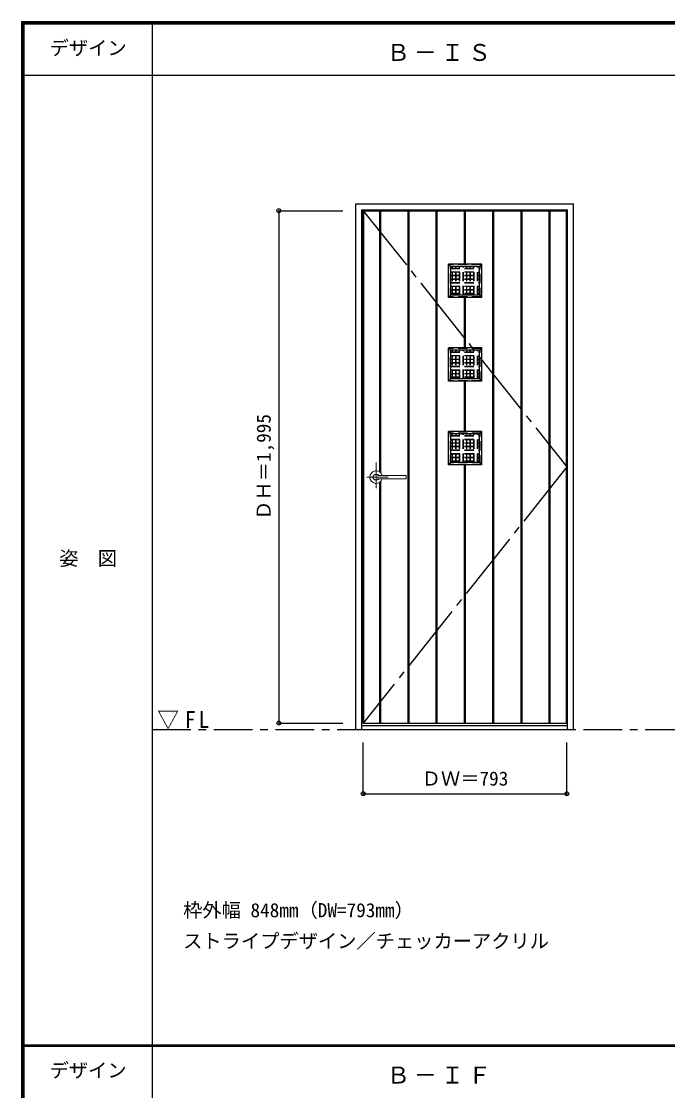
# Model space of a CAD drawing. Units: millimetres, scale not verified. Extents: x -6000 to 5700, y -4307 to 4260.
# Drawn here: x -6000 to -3483, y 12 to 4175 of the extents above; entities that cross this region are included whole.
import ezdxf
from ezdxf.enums import TextEntityAlignment as Align

# ---------------------------------------------------------------- set-up
doc = ezdxf.new("R2010")
doc.units = ezdxf.units.MM
doc.header["$LTSCALE"] = 30
doc.header["$PDMODE"] = 32
doc.header["$PDSIZE"] = 15
for name, pattern in [('CHAIN1', [8, 5, -1, 1, -1]), ('CHAIN2', [12, 9, -1, 1, -1]), ('DASHED1', [1.8, 1.2, -0.6])]:
    doc.linetypes.add(name, pattern=pattern)
for name, color, linetype in [('0-1_通り芯', 4, 'CHAIN1'), ('0-2_扉', 3, 'Continuous'), ('0-3_仕上げ', 7, 'Continuous'), ('0-4_枠', 3, 'Continuous'), ('0-7', 7, 'CHAIN2'), ('0-A_文字', 7, 'Continuous'), ('0-B_寸法', 7, 'Continuous'), ('0-C_ハッチ', 4, 'DASHED1'), ('F-1_枠', 6, 'Continuous'), ('F-A_文字', 7, 'Continuous')]:
    doc.layers.add(name, color=color, linetype=linetype)
doc.layers.add('0-5_レバー', color=7, linetype='Continuous', lineweight=18)
doc.styles.add('ＭＳ ゴシック', font='')
doc.styles.get('ＭＳ ゴシック').set_extended_font_data('MS Gothic')

msp = doc.modelspace()

# ---------------------------------------------------------------- linework, layer by layer
at = {"layer": '0-1_通り芯', "color": 7}
msp.add_line((-5490, 1418), (5690, 1418), dxfattribs=at)
at = {"layer": '0-2_扉'}
for p, q in [((-4668.4, 3438), (-3875.4, 3438)), ((-4668.4, 1443), (-4668.4, 3438)), ((-3875.4, 1443), (-3875.4, 3438)), ((-4668.4, 1443), (-3875.4, 1443))]:
    msp.add_line(p, q, dxfattribs=at)
at = {"layer": '0-3_仕上げ', "color": 3}
for p, q in [((-4666.4, 1443), (-4666.4, 3438)), ((-4603.9, 2420.67), (-4603.9, 3438)), ((-4599.9, 2417.19), (-4599.9, 3438)), ((-4493.9, 1443), (-4493.9, 3438)), ((-4489.9, 1443), (-4489.9, 3438)), ((-4383.9, 1443), (-4383.9, 3438)), ((-4379.9, 1443), (-4379.9, 3438)), ((-4273.9, 3230), (-4273.9, 3438)), ((-4269.9, 3230), (-4269.9, 3438)), ((-4163.9, 1443), (-4163.9, 3438)), ((-4159.9, 1443), (-4159.9, 3438)), ((-4053.9, 1443), (-4053.9, 3438)), ((-4049.9, 1443), (-4049.9, 3438)), ((-3943.9, 1443), (-3943.9, 3438)), ((-3939.9, 1443), (-3939.9, 3438)), ((-3877.4, 1443), (-3877.4, 3438)), ((-4206.9, 3230), (-4336.9, 3230)), ((-4336.9, 3100), (-4336.9, 3230)), ((-4336.9, 3230), (-4327.9, 3221)), ((-4215.9, 3221), (-4327.9, 3221)), ((-4327.9, 3109), (-4327.9, 3221)), ((-4215.9, 3221), (-4206.9, 3230)), ((-4215.9, 3109), (-4215.9, 3221)), ((-4206.9, 3100), (-4206.9, 3230)), ((-4206.9, 3100), (-4336.9, 3100)), ((-4273.9, 2904), (-4273.9, 3100)), ((-4269.9, 2904), (-4269.9, 3100)), ((-4215.9, 3109), (-4206.9, 3100)), ((-4206.9, 2904), (-4336.9, 2904)), ((-4336.9, 2774), (-4336.9, 2904)), ((-4336.9, 2904), (-4327.9, 2895)), ((-4215.9, 2895), (-4327.9, 2895)), ((-4327.9, 2783), (-4327.9, 2895)), ((-4215.9, 2895), (-4206.9, 2904)), ((-4215.9, 2783), (-4215.9, 2895)), ((-4206.9, 2774), (-4206.9, 2904)), ((-4206.9, 2774), (-4336.9, 2774)), ((-4273.9, 2578), (-4273.9, 2774)), ((-4269.9, 2578), (-4269.9, 2774)), ((-4215.9, 2783), (-4206.9, 2774)), ((-4206.9, 2578), (-4336.9, 2578)), ((-4336.9, 2448), (-4336.9, 2578)), ((-4336.9, 2578), (-4327.9, 2569)), ((-4215.9, 2569), (-4327.9, 2569)), ((-4327.9, 2457), (-4327.9, 2569)), ((-4215.9, 2569), (-4206.9, 2578)), ((-4215.9, 2457), (-4215.9, 2569)), ((-4206.9, 2448), (-4206.9, 2578)), ((-4215.9, 2457), (-4206.9, 2448)), ((-4206.9, 2448), (-4336.9, 2448)), ((-4273.9, 1443), (-4273.9, 2448)), ((-4269.9, 1443), (-4269.9, 2448)), ((-4603.9, 1443), (-4603.9, 2380.33)), ((-4599.9, 1443), (-4599.9, 2383.81))]:
    msp.add_line(p, q, dxfattribs=at)
at = {"layer": '0-3_仕上げ'}
for p, q in [((-4601.9, 2419.12), (-4601.9, 3438)), ((-4491.9, 1443), (-4491.9, 3438)), ((-4381.9, 1443), (-4381.9, 3438)), ((-4271.9, 3230), (-4271.9, 3438)), ((-4161.9, 1443), (-4161.9, 3438)), ((-4051.9, 1443), (-4051.9, 3438)), ((-3941.9, 1443), (-3941.9, 3438)), ((-4271.9, 2904), (-4271.9, 3100)), ((-4271.9, 2578), (-4271.9, 2774)), ((-4271.9, 1443), (-4271.9, 2448)), ((-4601.9, 1443), (-4601.9, 2381.88))]:
    msp.add_line(p, q, dxfattribs=at)
at = {"layer": '0-3_仕上げ', "color": 3, "linetype": 'DASHED1'}
for p, q in [((-4208.9, 3228), (-4334.9, 3228)), ((-4208.9, 3102), (-4208.9, 3228)), ((-4208.9, 2902), (-4334.9, 2902)), ((-4208.9, 2776), (-4208.9, 2902)), ((-4208.9, 2576), (-4334.9, 2576)), ((-4208.9, 2450), (-4208.9, 2576))]:
    msp.add_line(p, q, dxfattribs=at)
for points in [[(-4208.9, 3102), (-4334.9, 3102), (-4334.9, 3228)], [(-4208.9, 2776), (-4334.9, 2776), (-4334.9, 2902)], [(-4208.9, 2450), (-4334.9, 2450), (-4334.9, 2576)]]:
    msp.add_lwpolyline(points, dxfattribs=at)
at = {"layer": '0-3_仕上げ', "color": 3}
for points in [[(-4215.9, 3109), (-4327.9, 3109), (-4336.9, 3100)], [(-4215.9, 2783), (-4327.9, 2783), (-4336.9, 2774)], [(-4215.9, 2457), (-4327.9, 2457), (-4336.9, 2448)]]:
    msp.add_lwpolyline(points, dxfattribs=at)
at = {"layer": '0-4_枠'}
for p, q in [((-4697.4, 3465), (-3849.4, 3465)), ((-4697.4, 1418), (-4697.4, 3465)), ((-3849.4, 1418), (-3849.4, 3465)), ((-4673.4, 3441), (-3873.4, 3441)), ((-4673.4, 1418), (-4673.4, 3441)), ((-3873.4, 1418), (-3873.4, 3441)), ((-4697.4, 1418), (-3849.4, 1418)), ((-4673.4, 1433), (-3873.4, 1433))]:
    msp.add_line(p, q, dxfattribs=at)
at = {"layer": '0-5_レバー', "color": 4, "linetype": 'CHAIN1'}
for p, q in [((-4617.9, 2456.96), (-4617.9, 2357.11)), ((-4571.1, 2400.5), (-4654.12, 2400.5))]:
    msp.add_line(p, q, dxfattribs=at)
at = {"layer": '0-5_レバー'}
for q in [(-4500.9, 2405.99), (-4500.9, 2395)]:
    msp.add_line((-4500.9, 2400.5), q, dxfattribs=at)
for points in [[(-4607.94, 2407.49), (-4608.71, 2408.28), (-4610.68, 2409.65), (-4612.92, 2410.66), (-4615.36, 2411.29), (-4617.9, 2411.5), (-4620.44, 2411.29), (-4622.87, 2410.66), (-4625.12, 2409.65), (-4627.09, 2408.28), (-4628.71, 2406.61), (-4629.91, 2404.71), (-4630.65, 2402.65), (-4630.9, 2400.5), (-4630.65, 2398.35), (-4629.91, 2396.29), (-4628.71, 2394.39), (-4627.09, 2392.72), (-4625.12, 2391.35), (-4622.87, 2390.34), (-4620.44, 2389.71), (-4617.9, 2389.5), (-4615.36, 2389.71), (-4612.92, 2390.34), (-4610.68, 2391.35), (-4608.71, 2392.72), (-4607.94, 2393.51)], [(-4502.4, 2407.5), (-4512.13, 2407.5), (-4522.31, 2407.5), (-4531.91, 2407.5), (-4540.9, 2407.5), (-4549.31, 2407.5), (-4557.12, 2407.5), (-4563.94, 2407.5), (-4570.24, 2407.5), (-4576, 2407.5), (-4581.25, 2407.5), (-4586.04, 2407.5), (-4590.69, 2407.5), (-4594.9, 2407.5), (-4598.65, 2407.5), (-4600.65, 2407.5), (-4602.5, 2407.5), (-4604.51, 2407.49), (-4606.92, 2407.49), (-4608.41, 2407.49), (-4609.95, 2407.49), (-4611.47, 2407.49), (-4612.57, 2407.49), (-4613.03, 2407.49), (-4613.03, 2407.48)], [(-4612.88, 2393.51), (-4612.75, 2393.51), (-4612.31, 2393.51), (-4611.59, 2393.51), (-4610.57, 2393.51), (-4609.31, 2393.51), (-4607.96, 2393.51), (-4605.1, 2393.51), (-4602.12, 2393.5), (-4599.1, 2393.5), (-4596.06, 2393.5), (-4592.99, 2393.5), (-4589.91, 2393.5), (-4585.91, 2393.5), (-4581.5, 2393.5), (-4576.53, 2393.5), (-4571, 2393.5), (-4564.91, 2393.5), (-4558.26, 2393.5), (-4551.05, 2393.5), (-4542.46, 2393.5), (-4533.2, 2393.5), (-4523.26, 2393.5), (-4512.65, 2393.5), (-4502.4, 2393.5)], [(-4502.4, 2407.5), (-4511.48, 2407.5), (-4511.88, 2407.5)]]:
    msp.add_lwpolyline(points, dxfattribs=at)
for centre, radius, start, end in [((-4617.9, 2400.5), 24.55, 16.59952, 343.36736), ((-4502.4, 2406), 1.5, 0.00847, 89.9163), ((-4502.4, 2406), 1.5, 360, 90.17419), ((-4502.4, 2395), 1.5, 270.16419, 0), ((-4502.4, 2395), 1.5, 269.91059, 359.99153)]:
    msp.add_arc(centre, radius, start, end, dxfattribs=at)
at = {"layer": '0-7'}
for p, q in [((-4668.4, 3438), (-3875.4, 2440.5)), ((-3875.4, 2440.5), (-4668.4, 1443))]:
    msp.add_line(p, q, dxfattribs=at)
at = {"layer": '0-B_寸法', "color": 4}
for p, q in [((-4997.4, 3438), (-4747.4, 3438)), ((-4997.4, 3438), (-4997.4, 1443)), ((-4997.4, 1443), (-4747.4, 1443)), ((-4668.4, 1168), (-4668.4, 1368)), ((-3875.4, 1168), (-3875.4, 1368)), ((-4668.4, 1168), (-3875.4, 1168))]:
    msp.add_line(p, q, dxfattribs=at)
at = {"layer": '0-B_寸法'}
for p in [(-4997.4, 3438), (-4997.4, 1443), (-4668.4, 1168), (-3875.4, 1168)]:
    msp.add_point(p, dxfattribs=at)
at = {"layer": '0-C_ハッチ'}
for p, q in [((-4327.9, 3214.5), (-4215.9, 3214.5)), ((-4327.9, 3213.5), (-4215.9, 3213.5)), ((-4321.4, 3109), (-4321.4, 3221)), ((-4320.4, 3109), (-4320.4, 3221)), ((-4307.4, 3109), (-4307.4, 3221)), ((-4306.4, 3109), (-4306.4, 3221)), ((-4293.4, 3109), (-4293.4, 3221)), ((-4292.4, 3109), (-4292.4, 3221)), ((-4279.4, 3109), (-4279.4, 3221)), ((-4278.4, 3109), (-4278.4, 3221)), ((-4265.4, 3109), (-4265.4, 3221)), ((-4264.4, 3109), (-4264.4, 3221)), ((-4251.4, 3109), (-4251.4, 3221)), ((-4250.4, 3109), (-4250.4, 3221)), ((-4237.4, 3109), (-4237.4, 3221)), ((-4236.4, 3109), (-4236.4, 3221)), ((-4223.4, 3109), (-4223.4, 3221)), ((-4222.4, 3109), (-4222.4, 3221)), ((-4327.9, 3200.5), (-4215.9, 3200.5)), ((-4327.9, 3199.5), (-4215.9, 3199.5)), ((-4327.9, 3186.5), (-4215.9, 3186.5)), ((-4327.9, 3185.5), (-4215.9, 3185.5)), ((-4327.9, 3172.5), (-4215.9, 3172.5)), ((-4327.9, 3171.5), (-4215.9, 3171.5)), ((-4327.9, 3158.5), (-4215.9, 3158.5)), ((-4327.9, 3157.5), (-4215.9, 3157.5)), ((-4327.9, 3144.5), (-4215.9, 3144.5)), ((-4327.9, 3143.5), (-4215.9, 3143.5)), ((-4327.9, 3130.5), (-4215.9, 3130.5)), ((-4327.9, 3129.5), (-4215.9, 3129.5)), ((-4327.9, 3116.5), (-4215.9, 3116.5)), ((-4327.9, 3115.5), (-4215.9, 3115.5)), ((-4327.9, 2888.5), (-4215.9, 2888.5)), ((-4327.9, 2887.5), (-4215.9, 2887.5)), ((-4327.9, 2874.5), (-4215.9, 2874.5)), ((-4327.9, 2873.5), (-4215.9, 2873.5)), ((-4321.4, 2783), (-4321.4, 2895)), ((-4320.4, 2783), (-4320.4, 2895)), ((-4307.4, 2783), (-4307.4, 2895)), ((-4306.4, 2783), (-4306.4, 2895)), ((-4293.4, 2783), (-4293.4, 2895)), ((-4292.4, 2783), (-4292.4, 2895)), ((-4279.4, 2783), (-4279.4, 2895)), ((-4278.4, 2783), (-4278.4, 2895)), ((-4265.4, 2783), (-4265.4, 2895)), ((-4264.4, 2783), (-4264.4, 2895)), ((-4251.4, 2783), (-4251.4, 2895)), ((-4250.4, 2783), (-4250.4, 2895)), ((-4237.4, 2783), (-4237.4, 2895)), ((-4236.4, 2783), (-4236.4, 2895)), ((-4223.4, 2783), (-4223.4, 2895)), ((-4222.4, 2783), (-4222.4, 2895)), ((-4327.9, 2860.5), (-4215.9, 2860.5)), ((-4327.9, 2859.5), (-4215.9, 2859.5)), ((-4327.9, 2846.5), (-4215.9, 2846.5)), ((-4327.9, 2845.5), (-4215.9, 2845.5)), ((-4327.9, 2832.5), (-4215.9, 2832.5)), ((-4327.9, 2831.5), (-4215.9, 2831.5)), ((-4327.9, 2818.5), (-4215.9, 2818.5)), ((-4327.9, 2817.5), (-4215.9, 2817.5)), ((-4327.9, 2804.5), (-4215.9, 2804.5)), ((-4327.9, 2803.5), (-4215.9, 2803.5)), ((-4327.9, 2790.5), (-4215.9, 2790.5)), ((-4327.9, 2789.5), (-4215.9, 2789.5)), ((-4327.9, 2562.5), (-4215.9, 2562.5)), ((-4327.9, 2561.5), (-4215.9, 2561.5)), ((-4327.9, 2548.5), (-4215.9, 2548.5)), ((-4327.9, 2547.5), (-4215.9, 2547.5)), ((-4321.4, 2457), (-4321.4, 2569)), ((-4320.4, 2457), (-4320.4, 2569)), ((-4307.4, 2457), (-4307.4, 2569)), ((-4306.4, 2457), (-4306.4, 2569)), ((-4293.4, 2457), (-4293.4, 2569)), ((-4292.4, 2457), (-4292.4, 2569)), ((-4279.4, 2457), (-4279.4, 2569)), ((-4278.4, 2457), (-4278.4, 2569)), ((-4265.4, 2457), (-4265.4, 2569)), ((-4264.4, 2457), (-4264.4, 2569)), ((-4251.4, 2457), (-4251.4, 2569)), ((-4250.4, 2457), (-4250.4, 2569)), ((-4237.4, 2457), (-4237.4, 2569)), ((-4236.4, 2457), (-4236.4, 2569)), ((-4223.4, 2457), (-4223.4, 2569)), ((-4222.4, 2457), (-4222.4, 2569)), ((-4327.9, 2534.5), (-4215.9, 2534.5)), ((-4327.9, 2533.5), (-4215.9, 2533.5)), ((-4327.9, 2520.5), (-4215.9, 2520.5)), ((-4327.9, 2519.5), (-4215.9, 2519.5)), ((-4327.9, 2506.5), (-4215.9, 2506.5)), ((-4327.9, 2505.5), (-4215.9, 2505.5)), ((-4327.9, 2492.5), (-4215.9, 2492.5)), ((-4327.9, 2491.5), (-4215.9, 2491.5)), ((-4327.9, 2478.5), (-4215.9, 2478.5)), ((-4327.9, 2477.5), (-4215.9, 2477.5)), ((-4327.9, 2464.5), (-4215.9, 2464.5)), ((-4327.9, 2463.5), (-4215.9, 2463.5))]:
    msp.add_line(p, q, dxfattribs=at)
at = {"layer": 'F-1_枠'}
for p, q in [((-6000, 4175), (5700, 4175)), ((-6000, 4175), (-6000, -4205)), ((-6000, 4170), (5700, 4170)), ((-6000, 4165), (5700, 4165)), ((-5995, 4175), (-5995, -4205)), ((-5990, 4175), (-5990, -4205)), ((-5490, 4175), (-5490, -3790)), ((-6000, 3965), (5700, 3965)), ((-6000, 190.5), (5700, 190.5)), ((-6000, 187.5), (5700, 187.5)), ((-6000, 184.5), (5700, 184.5))]:
    msp.add_line(p, q, dxfattribs=at)

# ---------------------------------------------------------------- texts
at = {"layer": '0-A_文字', "style": 'ＭＳ ゴシック'}
for s, p in [('枠外幅 848mm（DW=793mm）', (-5370, 670.5)), ('ストライプデザイン／チェッカーアクリル', (-5370, 550.5))]:
    msp.add_text(s, height=54.99, dxfattribs=at).set_placement(p, align=Align.BOTTOM_LEFT)
at = {"layer": '0-A_文字', "char_height": 65.98, "attachment_point": 7, "style": 'ＭＳ ゴシック'}
for s, insert in [('\\T1.17;Ｂ－ＩＳ', (-4576.7, 4020)), ('\\T1.26;\\W0.95;▽FL', (-5471.25, 1418)), ('\\T1.17;Ｂ－ＩＦ', (-4576.7, 39.5))]:
    msp.add_mtext(s, dxfattribs=dict(at, insert=insert))
at = {"layer": '0-B_寸法', "style": 'ＭＳ ゴシック'}
msp.add_text('ＤＨ＝1,995', height=54.99, rotation=90, dxfattribs=at).set_placement((-5012.4, 2234.25), align=Align.BOTTOM_LEFT)
msp.add_text('ＤＷ＝793', height=54.99, dxfattribs=at).set_placement((-4440.65, 1183), align=Align.BOTTOM_LEFT)
at = {"layer": 'F-A_文字', "style": 'ＭＳ ゴシック'}
for s, p in [('デザイン', (-5890, 4027.5)), ('姿\u3000図', (-5852.5, 2040.25)), ('デザイン', (-5890, 47))]:
    msp.add_text(s, height=54.99, dxfattribs=at).set_placement(p, align=Align.BOTTOM_LEFT)

doc.saveas('drawing.dxf')
